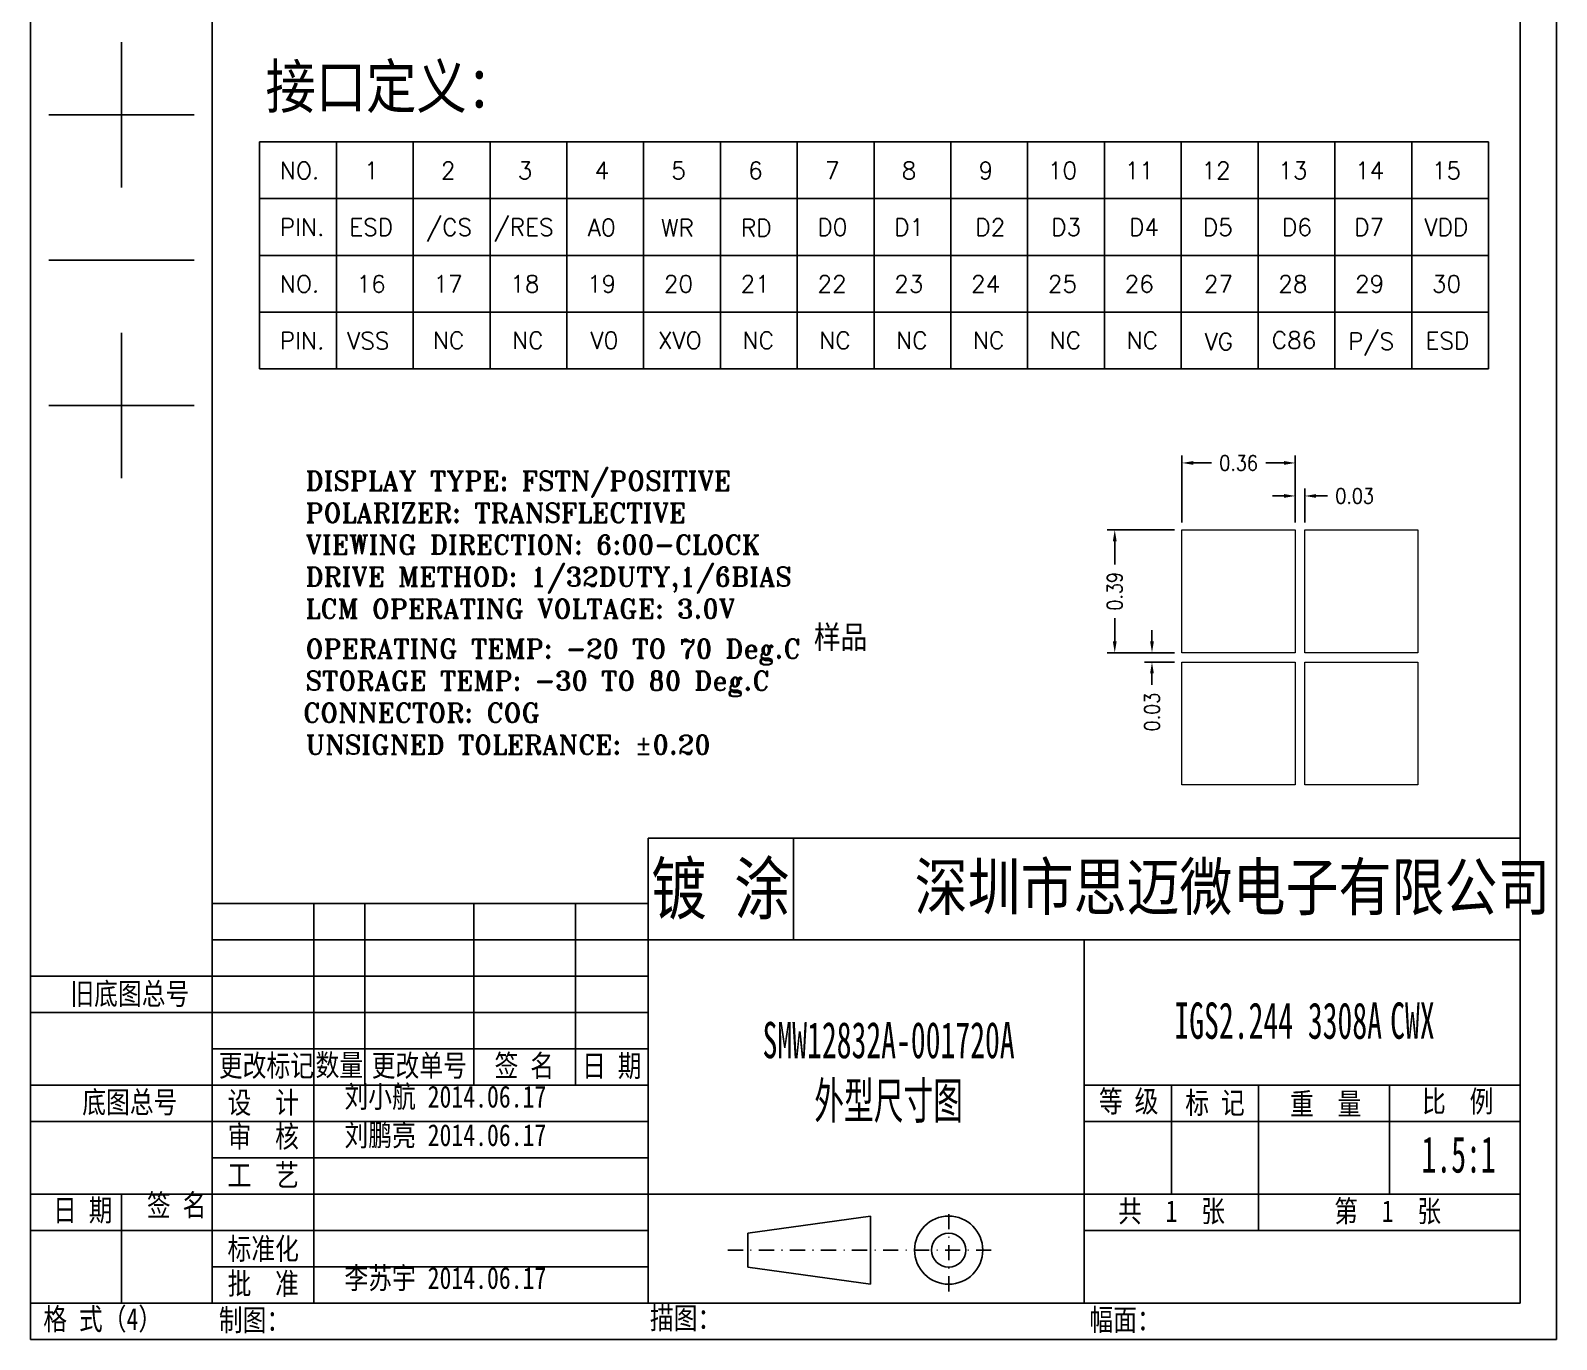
# Model space of a CAD drawing. Extents: x 612 to 1145, y -75 to 210.
# Drawn here: x 612.2 to 813.8, y -74.8 to 98.1 of the extents above; entities that cross this region are included whole.
import ezdxf

# ---------------------------------------------------------------- set-up
doc = ezdxf.new("R2010")
doc.units = 0
doc.linetypes.add('DASHDOTX2', pattern=[2, 1, -0.5, 0, -0.5])
doc.layers.get('0').update_dxf_attribs({"linetype": 'CONTINUOUS'})
doc.layers.get('DEFPOINTS').update_dxf_attribs({"linetype": 'CONTINUOUS'})
doc.layers.add('粗实线', color=7, linetype='CONTINUOUS', lineweight=18)
doc.layers.add('细实线', color=7, linetype='CONTINUOUS', lineweight=9)
doc.styles.add('hztxt_txtstyle_700.00_0_0700.0000', font='tssdeng.shx', dxfattribs={"height": 700, "bigfont": 'hztxt.shx'})
doc.styles.add('qhb5', font='', dxfattribs={"width": 0.6, "height": 5})
doc.styles.get("Standard").update_dxf_attribs({"font": 'romans.shx', "width": 0.85})
doc.styles.add('STYLE5', font='Romant.shx', dxfattribs={"height": 3})
doc.styles.add('字体', font='', dxfattribs={"width": 0.8, "height": 3})
doc.styles.add('技术要求', font='', dxfattribs={"width": 0.8, "height": 5})
doc.styles.get('qhb5').set_extended_font_data('FangSong_GB2312')
doc.styles.get('字体').set_extended_font_data('FangSong_GB2312')
doc.styles.get('技术要求').set_extended_font_data('FangSong_GB2312')
doc.dimstyles.get("Standard").update_dxf_attribs({"dimtxt": 0.18, "dimasz": 0.18, "dimexe": 0.18, "dimexo": 0.0625, "dimgap": 0.09, "dimtad": 0, "dimtih": 1, "dimtoh": 1, "dimdec": 4, "dimzin": 0, "dimdsep": 46, "dimtxsty": 'Standard', "dimcen": 0.09, "dimadec": 0, "dimazin": 0, "dimtfac": 1, "dimtdec": 4, "dimtofl": 0, "dimtmove": 0, "dimatfit": 3, "dimfxl": 1, "dimtolj": 1, "dimtzin": 0, "dimarcsym": 0})

# ---------------------------------------------------------------- blocks, each defined once
blk = doc.blocks.new('*D14')
at = {"layer": 'DEFPOINTS', "color": 0}
for p in [(764.32, 32.17), (755.44, 15.95), (764.32, 15.95)]:
    blk.add_point(p, dxfattribs=at)
at = {"layer": '细实线', "color": 0, "lineweight": -2}
for p, q in [((763.32, 32.17), (754.44, 32.17)), ((755.44, 30.67), (755.44, 27.61)), ((755.44, 17.45), (755.44, 20.51)), ((763.32, 15.95), (754.44, 15.95))]:
    blk.add_line(p, q, dxfattribs=at)
at = {"layer": '细实线', "color": 0}
for points in [[(755.19, 30.67), (755.69, 30.67), (755.44, 32.17)], [(755.19, 17.45), (755.69, 17.45), (755.44, 15.95)]]:
    blk.add_solid(points, dxfattribs=at)
at = {"layer": '细实线', "color": 0, "insert": (755.44, 24.06), "char_height": 2, "attachment_point": 5, "rotation": 90}
blk.add_mtext('\\A1;0.39', dxfattribs=at)
blk = doc.blocks.new('*D15')
at = {"layer": 'DEFPOINTS', "color": 0}
for p in [(760.36, 14.71), (764.32, 15.95), (764.32, 14.71)]:
    blk.add_point(p, dxfattribs=at)
at = {"layer": '细实线', "color": 0, "lineweight": -2}
for p, q in [((760.36, 17.45), (760.36, 18.95)), ((763.32, 15.95), (759.36, 15.95)), ((763.32, 14.71), (759.36, 14.71)), ((760.36, 13.21), (760.36, 11.71))]:
    blk.add_line(p, q, dxfattribs=at)
at = {"layer": '细实线', "color": 0}
for points in [[(760.11, 17.45), (760.61, 17.45), (760.36, 15.95)], [(760.11, 13.21), (760.61, 13.21), (760.36, 14.71)]]:
    blk.add_solid(points, dxfattribs=at)
at = {"layer": '细实线', "color": 0, "insert": (760.36, 8.11), "char_height": 2, "attachment_point": 5, "rotation": 90}
blk.add_mtext('\\A1;0.03', dxfattribs=at)
blk = doc.blocks.new('*D16')
at = {"layer": 'DEFPOINTS', "color": 0}
for p in [(779.29, 41.02), (764.32, 32.17), (779.29, 32.17)]:
    blk.add_point(p, dxfattribs=at)
at = {"layer": '细实线', "color": 0, "lineweight": -2}
for p, q in [((764.32, 33.17), (764.32, 42.02)), ((765.82, 41.02), (768.21, 41.02)), ((777.79, 41.02), (775.4, 41.02)), ((779.29, 33.17), (779.29, 42.02))]:
    blk.add_line(p, q, dxfattribs=at)
at = {"layer": '细实线', "color": 0}
for points in [[(765.82, 41.27), (765.82, 40.77), (764.32, 41.02)], [(777.79, 41.27), (777.79, 40.77), (779.29, 41.02)]]:
    blk.add_solid(points, dxfattribs=at)
at = {"layer": '细实线', "color": 0, "insert": (771.8, 41.02), "char_height": 2, "attachment_point": 5}
blk.add_mtext('\\A1;0.36', dxfattribs=at)
blk = doc.blocks.new('*D17')
at = {"layer": 'DEFPOINTS', "color": 0}
for p in [(780.54, 36.66), (779.29, 32.17), (780.54, 32.17)]:
    blk.add_point(p, dxfattribs=at)
at = {"layer": '细实线', "color": 0, "lineweight": -2}
for p, q in [((777.79, 36.66), (776.29, 36.66)), ((779.29, 33.17), (779.29, 37.66)), ((780.54, 33.17), (780.54, 37.66)), ((782.04, 36.66), (783.54, 36.66))]:
    blk.add_line(p, q, dxfattribs=at)
at = {"layer": '细实线', "color": 0}
for points in [[(777.79, 36.91), (777.79, 36.41), (779.29, 36.66)], [(782.04, 36.91), (782.04, 36.41), (780.54, 36.66)]]:
    blk.add_solid(points, dxfattribs=at)
at = {"layer": '细实线', "color": 0, "insert": (787.13, 36.66), "char_height": 2, "attachment_point": 5}
blk.add_mtext('\\A1;0.03', dxfattribs=at)

msp = doc.modelspace()

# ---------------------------------------------------------------- linework, layer by layer
for p, q in [((612.19879016, 210.3526621), (612.19879016, -74.7673379)), ((813.79879016, -74.7673379), (813.79879016, 210.3526621)), ((636.19879016, 205.5526621), (636.19879016, -69.9673379)), ((808.99879016, -69.9673379), (808.99879016, 205.5526621)), ((624.19879016, 96.5926621), (624.19879016, 77.3926621)), ((614.59879016, 86.9926621), (633.79879016, 86.9926621)), ((642.46183155, 83.43035436), (804.81467721, 83.43035436)), ((652.6088844, 83.43035436), (652.6088844, 53.45577061)), ((662.75593725, 83.43035436), (662.75593725, 53.45577061)), ((672.90299011, 83.43035436), (672.90299011, 53.45577061)), ((683.05004296, 83.43035436), (683.05004296, 53.45577061)), ((693.19709582, 83.43035436), (693.19709582, 53.45577061)), ((703.34414867, 83.43035436), (703.34414867, 53.45577061)), ((713.49120152, 83.43035436), (713.49120152, 53.45577061)), ((723.63825438, 83.43035436), (723.63825438, 53.45577061)), ((733.78530723, 83.43035436), (733.78530723, 53.45577061)), ((743.93236009, 83.43035436), (743.93236009, 53.45577061)), ((754.07941294, 83.43035436), (754.07941294, 53.45577061)), ((764.22646579, 83.43035436), (764.22646579, 53.45577061)), ((774.37351865, 83.43035436), (774.37351865, 53.45577061)), ((784.5205715, 83.43035436), (784.5205715, 53.45577061)), ((794.66762435, 83.43035436), (794.66762435, 53.45577061)), ((804.81467721, 83.43035436), (804.81467721, 53.45577061)), ((642.46183155, 75.93670842), (804.81467721, 75.93670842)), ((614.59879016, 67.7926621), (633.79879016, 67.7926621)), ((642.46183155, 68.44306248), (804.81467721, 68.44306248)), ((642.46183155, 60.94941654), (804.81467721, 60.94941654)), ((624.19879016, 58.1926621), (624.19879016, 38.9926621)), ((642.46183155, 53.45577061), (804.81467721, 53.45577061)), ((614.59879016, 48.5926621), (633.79879016, 48.5926621)), ((693.79879016, -8.5273379), (808.99879016, -8.5273379)), ((693.79879016, -69.9673379), (693.79879016, -8.5273379)), ((712.99879016, -21.9673379), (712.99879016, -8.5273379)), ((636.19879016, -69.9673379), (636.19879016, -17.1673379)), ((636.19879016, -17.1673379), (693.79879016, -17.1673379)), ((649.63879016, -69.9673379), (649.63879016, -17.1673379)), ((656.35879016, -41.1673379), (656.35879016, -17.1673379)), ((670.75879016, -41.1673379), (670.75879016, -17.1673379)), ((684.19879016, -41.1673379), (684.19879016, -17.1673379)), ((636.19879016, -21.9673379), (808.99879016, -21.9673379)), ((751.39879016, -69.9673379), (751.39879016, -21.9673379)), ((612.19879016, -26.7673379), (636.19879016, -26.7673379)), ((636.19879016, -26.7673379), (693.79879016, -26.7673379)), ((612.19879016, -31.5673379), (636.19879016, -31.5673379)), ((636.19879016, -31.5673379), (693.79879016, -31.5673379)), ((636.19879016, -36.3673379), (693.79879016, -36.3673379)), ((612.19879016, -41.1673379), (636.19879016, -41.1673379)), ((636.19879016, -41.1673379), (693.79879016, -41.1673379)), ((751.39879016, -41.1673379), (808.99879016, -41.1673379)), ((762.91879016, -55.5673379), (762.91879016, -41.1673379)), ((774.43879016, -60.3673379), (774.43879016, -41.1673379)), ((791.71879016, -55.5673379), (791.71879016, -41.1673379)), ((612.19879016, -45.9673379), (636.19879016, -45.9673379)), ((636.19879016, -45.9673379), (693.79879016, -45.9673379)), ((751.39879016, -45.9673379), (808.99879016, -45.9673379)), ((636.19879016, -50.7673379), (693.79879016, -50.7673379)), ((612.19879016, -55.5673379), (636.19879016, -55.5673379)), ((636.19879016, -55.5673379), (808.99879016, -55.5673379)), ((612.19879016, -60.3673379), (636.19879016, -60.3673379)), ((636.19879016, -60.3673379), (693.79879016, -60.3673379)), ((751.39879016, -60.3673379), (808.99879016, -60.3673379)), ((636.19879016, -65.1673379), (693.79879016, -65.1673379)), ((612.19879016, -69.9673379), (808.99879016, -69.9673379)), ((612.19879016, -74.7673379), (813.79879016, -74.7673379))]:
    msp.add_line(p, q)
at = {"color": 0}
msp.add_line((642.46183155, 83.43035436), (642.46183155, 53.45577061), dxfattribs=at)
at = {"ltscale": 5}
msp.add_line((624.19879016, -55.5673379), (624.19879016, -69.9673379), dxfattribs=at)
at = {"linetype": 'DASHDOTX2', "ltscale": 2}
for p, q in [((733.49961085, -68.40811268), (733.49961085, -57.60010442)), ((704.32737209, -62.96488757), (739.77865808, -62.96488757))]:
    msp.add_line(p, q, dxfattribs=at)
at = {"ltscale": 2}
for p, q in [((706.94961085, -60.71488757), (723.14961085, -58.46488757)), ((723.14961085, -58.46488757), (723.14961085, -67.46488757)), ((706.94961085, -65.21488757), (706.94961085, -60.71488757)), ((706.94961085, -65.21488757), (723.14961085, -67.46488757))]:
    msp.add_line(p, q, dxfattribs=at)
for radius in [4.5, 2.25]:
    msp.add_circle((733.49961085, -62.96488757), radius, dxfattribs=at)
at = {"layer": '粗实线'}
for points in [[(779.28814384, 32.16574623), (779.28814384, 15.95219919), (764.32179272, 15.95219919), (764.32179272, 32.16574623)], [(795.50169088, 32.16574623), (795.50169088, 15.95219919), (780.53533977, 15.95219919), (780.53533977, 32.16574623)], [(779.28814384, 14.70500326), (779.28814384, -1.50854379), (764.32179272, -1.50854379), (764.32179272, 14.70500326)], [(795.50169088, 14.70500326), (795.50169088, -1.50854379), (780.53533977, -1.50854379), (780.53533977, 14.70500326)]]:
    msp.add_lwpolyline(points, close=True, dxfattribs=at)

# ---------------------------------------------------------------- texts
for s, height, p in [('NO.', 2.253811971, (645.12977828, 78.53037689)), ('1', 2.25381197, (656.26895352, 78.53037689)), ('2', 2.25381197, (666.41600637, 78.53037689)), ('3', 2.25381197, (676.56305922, 78.53037689)), ('4', 2.25381197, (686.71011208, 78.53037689)), ('5', 2.25381197, (696.85716493, 78.53037689)), ('6', 2.25381197, (707.00421779, 78.53037689)), ('7', 2.25381197, (717.15127064, 78.53037689)), ('8', 2.25381197, (727.29832349, 78.53037689)), ('9', 2.25381197, (737.44537635, 78.53037689)), ('10', 2.253811971, (746.60030681, 78.53037689)), ('11', 2.253811971, (756.74735967, 78.53037689)), ('12', 2.253811971, (766.89441252, 78.53037689)), ('13', 2.253811971, (777.04146538, 78.53037689)), ('14', 2.253811971, (787.18851823, 78.53037689)), ('15', 2.253811971, (797.33557108, 78.53037689)), ('PIN.', 2.253811971, (645.12977828, 71.03673095)), ('ESD', 2.253811971, (654.30799433, 71.03673095)), ('/CS', 2.253811971, (664.45504718, 71.03673095)), ('/RES', 2.253811971, (673.3930869, 71.03673095)), ('A0', 2.253811971, (685.82924786, 70.99549095)), ('WR', 2.253811971, (695.49357068, 70.95425171)), ('RD', 2.253811971, (706.06684439, 70.94956076)), ('D0', 2.253811971, (716.15914825, 71.03673095)), ('D1', 2.253811971, (726.30620111, 71.03673095)), ('D2', 2.253811971, (737.02170795, 71.03673095)), ('D3', 2.253811971, (747.04308598, 71.03673095)), ('D4', 2.253811971, (757.34138496, 71.03673095)), ('D5', 2.253811971, (767.08511873, 71.03673095)), ('D6', 2.253811971, (777.53466048, 71.03673095)), ('D7', 2.253811971, (787.07388333, 71.03673095)), ('VDD', 2.253811971, (796.36673428, 71.03673095)), ('NO.', 2.253811971, (645.12977828, 63.54308501)), ('16', 2.253811971, (655.27683113, 63.54308501)), ('17', 2.253811971, (665.42388398, 63.54308501)), ('18', 2.253811971, (675.57093684, 63.54308501)), ('19', 2.253811971, (685.71798969, 63.54308501)), ('20', 2.253811971, (695.86504254, 63.54308501)), ('21', 2.253811971, (706.0120954, 63.54308501)), ('22', 2.253811971, (716.15914825, 63.54308501)), ('23', 2.253811971, (726.30620111, 63.54308501)), ('24', 2.253811971, (736.45325396, 63.54308501)), ('25', 2.253811971, (746.60030681, 63.54308501)), ('26', 2.253811971, (756.74735967, 63.54308501)), ('27', 2.253811971, (767.2136, 63.54308501)), ('28', 2.253811971, (777.04146538, 63.54308501)), ('29', 2.253811971, (787.18851823, 63.54308501)), ('30', 2.253811971, (797.33557108, 63.54308501)), ('P/S', 2.253811971, (786.27331832, 55.97719596)), ('PIN.', 2.253811971, (645.12977828, 56.04943908)), ('VSS', 2.253811971, (654.02262115, 56.04943908)), ('NC', 2.253811971, (665.35798631, 56.09025034)), ('NC', 2.253811971, (675.81927233, 56.09025034)), ('V0', 2.253811971, (686.18432464, 56.09025034)), ('XVO', 2.253811971, (695.08507735, 56.09025034)), ('NC', 2.253811971, (706.2604309, 56.09025034)), ('NC', 2.253811971, (716.40748375, 56.09025034)), ('NC', 2.253811971, (726.5545366, 56.09025034)), ('NC', 2.253811971, (736.70158946, 56.09025034)), ('NC', 2.253811971, (746.84864231, 56.09025034)), ('NC', 2.253811971, (756.99569517, 56.09025034)), ('VG', 2.253811971, (767.3121171, 55.92914898)), ('C86', 2.253811971, (776.18214649, 56.12367278)), ('ESD', 2.253811971, (796.50227616, 56.04943908))]:
    msp.add_text(s, height=height).set_placement(p)
at = {"ltscale": 2, "style": 'STYLE5'}
for s, p in [('DISPLAY TYPE: FSTN/POSITIVE', (648.53043214, 37.40081017)), ('POLARIZER: TRANSFLECTIVE', (648.53043214, 33.17516154)), ('VIEWING DIRECTION: 6:00-CLOCK', (648.53043214, 28.94951291)), ('LCM OPERATING VOLTAGE: 3.0V', (648.53043214, 20.49821565)), ('OPERATING TEMP: -20 TO 70 Deg.C', (648.53043214, 15.21400079)), ('STORAGE TEMP: -30 TO 80 Deg.C', (648.53043214, 10.98835216)), ('CONNECTOR: COG', (648.19559548, 6.76270353)), ('UNSIGNED TOLERANCE: %%P0.20', (648.53043214, 2.5370549))]:
    msp.add_text(s, height=2.5225592832, dxfattribs=at).set_placement(p)
at = {"color": 7, "ltscale": 2, "style": 'STYLE5'}
msp.add_text('DRIVE METHOD: 1/32DUTY,1/6BIAS', height=2.5225592832, dxfattribs=at).set_placement((648.53043214, 24.72386428))
at = {"style": '字体', "width": 0.8}
msp.add_text('制图：', height=2.88, dxfattribs=at).set_placement((637.07382285, -73.64034391))
at = {"attachment_point": 1}
for s, insert, char_height, width in [('{\\fSimSun|b0|i0|c134|p2;接口定义：}', (643.24000726, 93.62175432), 5.73382656, 53.1019796239), ('{\\fFangSong_GB2312|b0|i0|c134|p49;样品}', (715.69632445, 19.53934542), 3.04128, 17.9019423702)]:
    msp.add_mtext(s, dxfattribs=dict(at, insert=insert, char_height=char_height, width=width))
at = {"ltscale": 5}
for s, insert, char_height, width, attachment_point, style in [('{\\H2.333x;镀 涂}', (703.35372873, -15.56206018), 2.88, 30.4507155926, 5, '字体'), ('{\\fArial|b0|i0|c0|p32;   \\fFangSong_GB2312|b0|i0|c134|p49;\\H1.2x;旧底图总号}', (624.19879016, -29.26035456), 2.4, 24, 5, '技术要求'), ('IGS2.244 3308A{\\fTahoma|b0|i0|c0|p32; }CWX', (763.31892618, -30.24598205), 4.8, 44.0448, 1, 'qhb5'), ('SMW12832A-001720A外型尺寸图', (725.56460229, -32.81405992), 4.8, 31.9459459459, 2, 'qhb5'), ('{\\fArial|b0|i0|c0|p32; }更改标记', (642.91879016, -38.74663111), 2.88, 13.44, 5, '字体'), ('数量', (652.99879016, -38.67558312), 2.88, 6.72, 5, '字体'), ('更改单号', (663.55879016, -38.74663111), 2.88, 14.4, 5, '字体'), ('签 名', (677.43647337, -38.74663111), 2.88, 13.4376017952, 5, '字体'), ('日 期', (688.99879016, -38.7821551), 2.88, 9.6, 5, '字体'), ('{\\fArial|b0|i0|c0|p32;   \\fFangSong_GB2312|b0|i0|c134|p49;\\H1.2x;底图总号}', (624.19879016, -43.58297618), 2.4, 24, 5, '技术要求'), ('设  计', (642.94259038, -43.62754796), 2.88, 13.3679682629, 5, '字体'), ('等 级', (757.28588938, -43.46597603), 2.88, 13.4376017952, 5, '字体'), ('标 记', (768.68899435, -43.66076179), 2.88, 13.4376017952, 5, '字体'), ('重  量', (783.30835916, -43.75815468), 2.88, 13.4376017952, 5, '字体'), ('比  例', (800.75413552, -43.46597603), 2.88, 13.4376017952, 5, '字体'), ('审  核', (642.94259038, -48.11777882), 2.88, 13.3679682629, 5, '字体'), ('1.5:1', (795.9743356, -47.92724936), 4.8, 7.1911234593, 1, 'qhb5'), ('工  艺', (642.94259038, -53.16928842), 2.88, 13.3679682629, 5, '字体'), ('{\\fArial|b0|i0|c0|p32;  }日 期', (618.19879016, -57.85762897), 2.88, 12, 5, '技术要求'), (' {\\H0.6x;签 名}', (630.19879016, -57.17690623), 4.8, 19.9491714483, 5, '技术要求'), ('共  1  张', (762.93871015, -57.97752481), 2.88, 23.0016, 5, '字体'), ('第  1  张', (791.49520429, -57.97752481), 2.88, 23.0016, 5, '字体'), ('标准化', (642.94259038, -62.93554048), 2.88, 13.3679682629, 5, '字体'), ('批  准', (642.94259038, -67.53802737), 2.88, 13.3679682629, 5, '字体'), ('{\\fArial|b0|i0|c0|p32;  }格 式（4）', (620.84144873, -72.24437652), 2.88, 26.3992415814, 5, '技术要求'), ('描图：', (698.74429584, -72.10403914), 2.88, 13.3679682629, 5, '字体'), ('幅面：', (756.80663123, -72.30138913), 2.88, 13.3679682629, 5, '字体')]:
    msp.add_mtext(s, dxfattribs=dict(at, insert=insert, char_height=char_height, width=width, attachment_point=attachment_point, style=style))
at = {"color": 7, "insert": (728.99961085, -18.7473379), "char_height": 7, "attachment_point": 7, "style": 'hztxt_txtstyle_700.00_0_0700.0000'}
msp.add_mtext('深圳市思迈微电子有限公司', dxfattribs=at)
at = {"ltscale": 5, "char_height": 2.88, "attachment_point": 1, "style": '字体'}
for s, insert in [('刘小航 2014.06.17', (653.67274544, -41.24968713)), ('刘鹏亮 2014.06.17', (653.67274544, -46.33035646)), ('李苏宇 2014.06.17', (653.67274544, -65.20110815))]:
    msp.add_mtext(s, dxfattribs=dict(at, insert=insert))

# ---------------------------------------------------------------- dimensions: what is measured, and where the dimension line sits
at = {"layer": '细实线'}
for base, p1, p2, text, picture, middle in [((779.28814384, 41.0216416), (764.32179272, 32.16574623), (779.28814384, 32.16574623), '0.36', '*D16', (771.80496828, 41.0216416)), ((780.53533977, 36.65554554), (779.28814384, 32.16574623), (780.53533977, 32.16574623), '0.03', '*D17', (787.12581596, 36.65554554))]:
    dim = msp.add_linear_dim(base=base, p1=p1, p2=p2, text=text, dimstyle='Standard', override={"dimtxt": 2, "dimasz": 1.5, "dimexe": 1, "dimexo": 1, "dimgap": 1, "dimtih": 0, "dimtoh": 0, "dimlfac": 0.666667, "dimcen": 1, "dimadec": 1, "dimfxl": 0.5}, dxfattribs=at)
    dim.commit()
    dim.dimension.update_dxf_attribs({"geometry": picture, "text_midpoint": middle})
dim = msp.add_linear_dim(base=(755.43948066, 15.95219919), p1=(764.32179272, 32.16574623), p2=(764.32179272, 15.95219919), angle=90, text='0.39', dimstyle='Standard', override={"dimtxt": 2, "dimasz": 1.5, "dimexe": 1, "dimexo": 1, "dimgap": 1, "dimtih": 0, "dimtoh": 0, "dimlfac": 0.666667, "dimcen": 1, "dimadec": 1, "dimfxl": 0.5}, dxfattribs=at)
dim.commit()
dim.dimension.update_dxf_attribs({"geometry": '*D14', "text_midpoint": (755.43948066, 24.05897271), "dimtype": 160})
dim = msp.add_linear_dim(base=(760.36499026, 14.70500326), p1=(764.32179272, 15.95219919), p2=(764.32179272, 14.70500326), angle=90, text='0.03', dimstyle='Standard', override={"dimtxt": 2, "dimasz": 1.5, "dimexe": 1, "dimexo": 1, "dimgap": 1, "dimtih": 0, "dimtoh": 0, "dimlfac": 0.666667, "dimcen": 1, "dimadec": 1, "dimfxl": 0.5}, dxfattribs=at)
dim.commit()
dim.dimension.update_dxf_attribs({"geometry": '*D15', "text_midpoint": (760.36499026, 8.11452707)})

doc.saveas('drawing.dxf')
